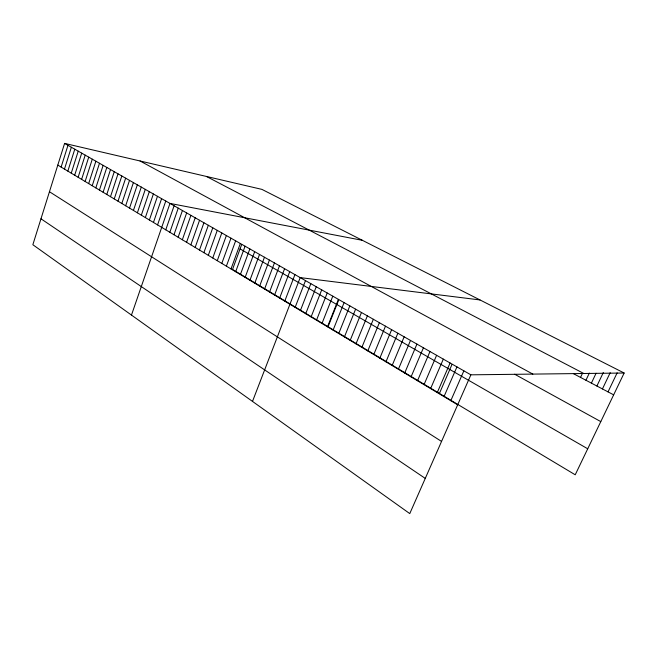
<?xml version="1.0" encoding="UTF-8"?>
<svg xmlns="http://www.w3.org/2000/svg" width="657" height="657" viewBox="0 0 657 657"><rect width="100%" height="100%" fill="white"/><g stroke="black" fill="none" stroke-linecap="round" stroke-linejoin="round"><path stroke-width="0.99" d="M624.15 373.02L261.905 189.38L64.6 143.398L32.85 244.724L409.771 513.602L470.88 374.827L624.15 373.02L575.22 474.789L232.521 269.469L241.636 244.634M61.126 167.092L67.967 145.32M64.476 169.095L71.367 147.25M67.843 171.116L74.783 149.196M71.252 173.161L78.232 151.159M74.676 175.214L81.706 153.138M78.134 177.283L85.205 155.134M81.616 179.369L88.736 157.146M85.123 181.472L92.292 159.175M88.662 183.599L95.881 161.22M92.226 185.734L99.494 163.273M95.823 187.886L103.141 165.35M99.445 190.062L106.82 167.445M103.1 192.255L110.524 169.555M106.787 194.464L114.261 171.682M110.499 196.689L118.022 173.826M114.244 198.931L121.824 175.994M118.014 201.198L125.651 178.17M121.824 203.481L129.511 180.371M125.659 205.781L133.404 182.589M129.536 208.105L137.329 184.831M133.437 210.437L141.288 187.081M137.379 212.802L145.287 189.356M141.345 215.184L149.311 191.655M145.345 217.582L153.377 193.963M149.385 220.005L157.475 196.303M153.459 222.444L161.606 198.652M157.565 224.908L165.769 201.026M131.474 315.073L169.974 203.424L362.401 240.322M165.769 229.827L174.097 205.772M169.859 232.274L178.244 208.129M173.982 234.746L182.432 210.519M178.146 237.243L186.654 212.925M182.342 239.756L190.916 215.348M186.572 242.293L195.211 217.796M190.842 244.856L199.547 220.267M195.154 247.443L203.916 222.756M199.498 250.046L208.326 225.269M203.875 252.674L212.778 227.807M208.302 255.318L217.27 230.361M212.761 257.996L221.795 232.939M217.262 260.698L226.369 235.543M221.803 263.416L230.977 238.171M226.386 266.159L235.633 240.823M231.009 268.935L240.331 243.501M235.674 271.727L245.069 246.194M240.38 274.552L249.849 248.921M245.127 277.402L254.67 251.672M249.923 280.276L259.54 254.44M254.76 283.175L264.459 257.24M259.646 286.099L269.419 260.065M264.574 289.055L274.429 262.923M269.542 292.037L279.48 265.798M274.569 295.05L284.588 268.705M279.636 298.089L289.737 271.645M284.752 301.161L294.936 274.601M252.502 401.411L300.192 277.599L480.012 299.945M295.133 307.377L305.489 280.613M300.405 310.539L310.843 283.668M305.719 313.726L316.247 286.739M311.09 316.945L321.708 289.852M316.51 320.197L327.219 292.989M321.979 323.474L332.787 296.159M327.506 326.792L338.404 299.362M328.065 326.71L338.7 299.962M333.091 330.134L344.087 302.598M338.733 333.518L349.82 305.866M344.424 336.934L355.609 309.168M350.181 340.383L361.465 312.502M355.987 343.866L367.378 315.869M361.859 347.381L373.348 319.269M367.789 350.937L379.376 322.702M373.784 354.534L385.478 326.176M379.836 358.155L391.638 329.683M385.955 361.826L397.855 333.23M392.13 365.53L404.145 336.811M398.372 369.275L410.502 340.433M404.687 373.053L416.924 344.096M411.06 376.88L423.42 347.791M417.507 380.748L429.982 351.528M424.02 384.649L436.609 355.306M430.606 388.599L443.319 359.124M437.266 392.59L450.094 362.984M439.418 393.428L451.967 364.528M443.992 396.623L456.952 366.893M450.792 400.696L463.875 370.835M580.533 377.414L582.209 373.841M585.945 380.263L589.321 373.102M591.399 383.13L596.071 373.258M596.901 386.029L603.315 372.519M602.444 388.944L610.197 372.675M608.029 391.884L617.145 372.848M206.364 176.429L583.794 373.496M573.389 373.652L613.654 394.841M140.048 160.981L532.852 374.096M514.669 374.227L600.785 421.605M64.6 143.398L470.88 374.827M240.068 248.896L587.719 448.788M57.8 165.096L457.674 404.819M49.456 191.729L441.545 441.43M40.972 218.797L425.268 478.411"/></g></svg>
